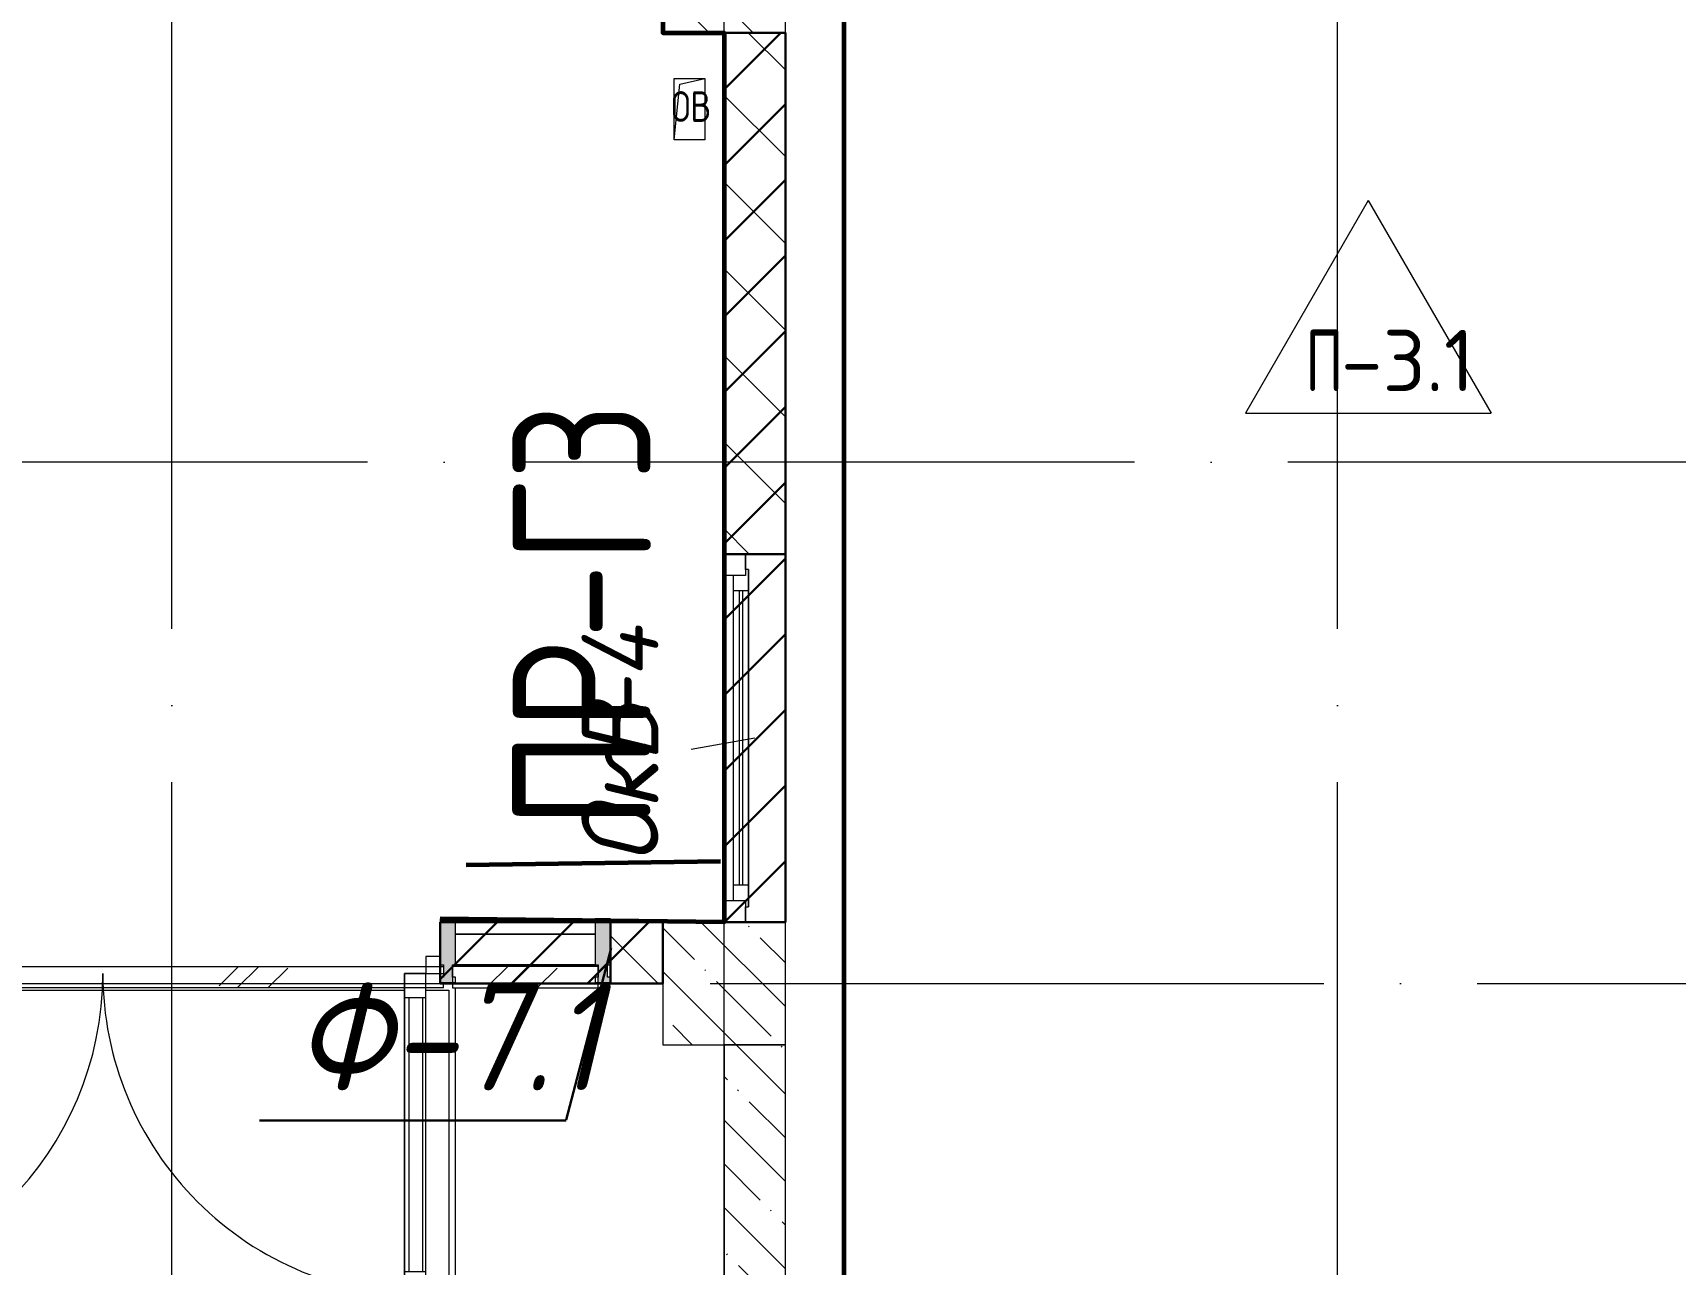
# Model space of a CAD drawing. Header units: millimetres. Extents: x -592259 to 288321, y -552984 to 293768.
# Drawn here: x 142535 to 147888, y 15009 to 19025 of the extents above; entities that cross this region are included whole.
import ezdxf

# ---------------------------------------------------------------- set-up
doc = ezdxf.new("R2010")
doc.units = ezdxf.units.MM
doc.linetypes.add('ADSK_Линия сетки', pattern=[2500, 2000, -250, 0, -250])
for name, color, linetype, lineweight in [('0.1) Блок 3.1 вып', 6, 'Continuous', 30), ('2)Фархверки', 40, 'Continuous', 30), ('2.3.1)Фарх 3.1 вып', 160, 'Continuous', 30), ('3.3.1) Перемычки 3.1 вып.', 5, 'Continuous', 30), ('4.1) Штук. 3.1 вып', 6, 'Continuous', 60), ('4.2) Штук 4 вып', 6, 'Continuous', 60), ('A-DETL-GENF-OTLN', 250, 'Continuous', 5), ('A-DOOR-____-OTLN', 250, 'Continuous', 5), ('A-FLOR-____-IDEN', 250, 'Continuous', 9), ('A-FLOR-____-OTLN', 250, 'Continuous', 9), ('A-GENM-____-OTLN', 250, 'Continuous', 9), ('A-GLAZ-____-IDEN', 250, 'Continuous', 9), ('A-GLAZ-____-MCUT', 250, 'Continuous', 9), ('A-GLAZ-____-OTLN', 250, 'Continuous', 5), ('A-GLAZ-CURT-MCUT', 250, 'Continuous', 9), ('A-GLAZ-CURT-OTLN', 250, 'Continuous', 5), ('A-GLAZ-CWMG-MCUT', 250, 'Continuous', 9), ('A-GLAZ-CWMG-OTLN', 250, 'Continuous', 5), ('A-WALL-____-MCUT', 250, 'Continuous', 13), ('A-WALL-____-PATT', 250, 'Continuous', 13), ('I-WALL-____-OTLN', 250, 'Continuous', 9), ('S-COLS-____-MCUT', 250, 'Continuous', 25), ('S-COLS-____-OTLN', 250, 'Continuous', 9), ('S-GRID-____-OTLN', 250, 'Continuous', 9)]:
    doc.layers.add(name, color=color, linetype=linetype, lineweight=lineweight)
doc.styles.add('ISOCPEUR', font='isocpeur.ttf', dxfattribs={"width": 0.8, "height": 100})
doc.styles.add('ISOCPEUR_2', font='isocpeur.ttf', dxfattribs={"height": 160})
doc.styles.add('ISOCPEUR_I', font='isocpeui.ttf', dxfattribs={"width": 0.9, "height": 12.5})
doc.styles.add('ISOCPEUR_I_1', font='ГОСТ тип А.ttf', dxfattribs={"height": 2500})
pattern_1 = [(135, (12287.91, -0.0006), (-141.42136, -141.42136), [])]
pattern_2 = [(135, (12287.91, -0.0006), (-142.5612, -142.5612), []), (135, (12430.48, -0.0006), (-142.5612, -142.5612), [252.016, -50.403, 3.353, -47.05])]

# ---------------------------------------------------------------- blocks, each defined once
blk = doc.blocks.new('Окно_СКБ_1Ст - Ок-4_Окно_Помещение охраны_Тамбур-41156042-АР1_Маркировочный план 1 этажа С2и3')
at = {"layer": 'A-GLAZ-____-MCUT'}
for p, q in [((-600, 30), (-600, 100)), ((-600, 100), (-530, 100)), ((-530, 100), (-530, 30)), ((530, 70), (-530, 70)), ((-530, 70), (-530, 30)), ((-480, 20), (-480, 70)), ((480, 20), (480, 70)), ((530, 30), (530, 100)), ((530, 100), (600, 100)), ((530, 30), (530, 70)), ((600, 100), (600, 30)), ((-530, 30), (-600, 30)), ((-530, 30), (-550, 30)), ((-550, 30), (-550, 20)), ((-550, 20), (550, 20)), ((550, 20), (-550, 20)), ((600, 30), (530, 30)), ((550, 30), (530, 30)), ((550, 20), (550, 30))]:
    blk.add_line(p, q, dxfattribs=at)
at = {"layer": 'A-GLAZ-____-MCUT', "lineweight": 5}
for p, q in [((-480, 50), (480, 50)), ((480, 40), (-480, 40))]:
    blk.add_line(p, q, dxfattribs=at)
at = {"layer": 'A-GLAZ-____-OTLN'}
for p, q in [((600, 100), (-600, 100)), ((-600, 30), (-550, 30)), ((550, 30), (600, 30))]:
    blk.add_line(p, q, dxfattribs=at)
blk = doc.blocks.new('Прямоугольный импост - Импост структурный с накладкой - 160мм-37173922-АР1_Маркировочный план 1 этажа С2и3')
at = {"layer": 'A-GLAZ-CWMG-OTLN'}
for p, q in [((131625, 16085), (132080, 16085)), ((131625, 15980), (131625, 15985)), ((131625, 15985), (132080, 15985))]:
    blk.add_line(p, q, dxfattribs=at)
blk = doc.blocks.new('Прямоугольный импост - Импост структурный с накладкой - 190мм-37087426-АР1_Маркировочный план 1 этажа С2и3')
at = {"layer": 'A-GLAZ-CWMG-OTLN'}
blk.add_hatch(color=50, dxfattribs=at).paths.add_polyline_path([(0, -17), (0, 0), (-10, 0), (-10, 40), (0, 40), (0, 190), (-50, 190), (-50, 40), (-40, 40), (-40, -17), (-10, -17)])
at = {"layer": 'A-GLAZ-CWMG-MCUT', "lineweight": 5}
for p, q in [((0, 190), (-50, 190)), ((-50, 190), (-50, 40)), ((0, 40), (0, 190)), ((-50, 40), (-40, 40)), ((-40, 0), (-50, 0)), ((-50, 0), (-50, -17)), ((-40, 40), (-40, 0)), ((-10, 0), (-10, 40)), ((-10, 40), (0, 40)), ((0, 0), (-10, 0)), ((0, -17), (0, 0)), ((-50, -17), (0, -17))]:
    blk.add_line(p, q, dxfattribs=at)
blk = doc.blocks.new('BSC_Колонна _Прямоугольная - 400x400-V67-АР1_Маркировочный план 1 этажа С2и3')
at = {"layer": 'S-COLS-____-OTLN', "lineweight": 5}
h = blk.add_hatch(dxfattribs=at)
h.set_pattern_fill('FP_103', color=256, style=0, pattern_type=2)
h.set_pattern_definition([(135, (-132499.98, -19225), (-142.56192, -142.56192), []), (135, (-132357.42, -19225), (-142.56192, -142.56192), [252.016, -50.403, 3.353, -47.05])])
h.paths.add_polyline_path([(35.5, -200), (200, -200), (200, 200), (-200, 200), (-200, -200), (0, -200)])
at = {"layer": 'S-COLS-____-MCUT', "lineweight": 5}
for p, q in [((200, 200), (-200, 200)), ((-200, 200), (-200, -200)), ((200, -200), (200, 200)), ((-200, -200), (200, -200))]:
    blk.add_line(p, q, dxfattribs=at)
blk = doc.blocks.new('_Wn_-As_OpeningMEP_floor__Rectangular - _Wn_-As_OpeningMEP_floor__Rectangular-34851889-АР1_Маркировочный план 1 этажа С2и3')
at = {"layer": 'A-DETL-GENF-OTLN', "lineweight": 5}
for p, q in [((-50, -50), (-32.3, 132.3)), ((-32.3, 132.3), (50, 150))]:
    blk.add_line(p, q, dxfattribs=at)
blk = doc.blocks.new('Дверь_Витражная_СКБ_2Ст - ДВН_ДАО_Главный вход-37174373-АР1_Маркировочный план 1 этажа С2и3')
at = {"layer": 'A-DETL-GENF-OTLN', "lineweight": 5}
for p, q in [((-1053, 1040.5), (-983, 1040.5)), ((-1053, 1040.5), (-1053, -12.5)), ((-983, 1040.5), (-1053, 1040.5)), ((-1053, 1040.5), (-1053, -12.5)), ((-983, 1040.5), (-983, -12.5)), ((-983, -12.5), (-983, 1040.5)), ((1053, 1040.5), (983, 1040.5)), ((983, 1040.5), (983, -12.5)), ((1053, 1040.5), (983, 1040.5)), ((983, 1040.5), (983, -12.5)), ((1053, 1040.5), (1053, -12.5)), ((1053, -12.5), (1053, 1040.5)), ((-1053, 960.5), (-983, 960.5)), ((-1043, 960.5), (-1043, 67.5)), ((-999, 960.5), (-999, 67.5)), ((1053, 960.5), (983, 960.5)), ((999, 960.5), (999, 67.5)), ((1043, 960.5), (1043, 67.5)), ((-1053, 67.5), (-983, 67.5)), ((1053, 67.5), (983, 67.5)), ((-1053, -12.5), (-1110, -12.5)), ((-1053, -12.5), (-1110, -12.5)), ((-983, -12.5), (-1053, -12.5)), ((-1053, -12.5), (-983, -12.5)), ((-1053, -67.5), (-1053, -12.5)), ((-1053, -67.5), (-1053, -12.5)), ((983, -12.5), (1053, -12.5)), ((983, -12.5), (1053, -12.5)), ((1053, -67.5), (1053, -12.5)), ((1053, -12.5), (1110, -12.5)), ((1053, -12.5), (1053, -67.5)), ((1110, -12.5), (1053, -12.5)), ((-1100, -67.5), (-1053, -67.5)), ((-1100, -67.5), (-1053, -67.5)), ((1100, -67.5), (1053, -67.5)), ((1053, -67.5), (1100, -67.5))]:
    blk.add_line(p, q, dxfattribs=at)
at = {"layer": 'A-DOOR-____-OTLN'}
for p, q in [((-1053, 1040.5), (-1053, -12.5)), ((1053, 1040.5), (1053, -12.5))]:
    blk.add_line(p, q, dxfattribs=at)
for centre, start, end in [((-1053, -12.5), 360, 90), ((1053, -12.5), 90, 180)]:
    blk.add_arc(centre, 1053, start, end, dxfattribs=at)
blk = doc.blocks.new('Прямоугольный импост - Импост структурный с накладкой - 190мм-37087417-АР1_Маркировочный план 1 этажа С2и3')
at = {"layer": 'A-GLAZ-CWMG-OTLN'}
blk.add_hatch(color=50, dxfattribs=at).paths.add_polyline_path([(-15, -17), (-15, 40), (-25, 40), (-25, 190), (25, 190), (25, 40), (15, 40), (15, 0), (25, 0), (25, -17), (-11.2, -17)])
at = {"layer": 'A-GLAZ-CWMG-MCUT', "lineweight": 5}
for p, q in [((-25, 40), (-25, 190)), ((-25, 190), (25, 190)), ((25, 190), (25, 40)), ((-15, 40), (-25, 40)), ((-25, -17), (-25, 0)), ((-25, 0), (-15, 0)), ((-15, 0), (-15, 40)), ((15, 40), (15, 0)), ((25, 40), (15, 40)), ((15, 0), (25, 0)), ((25, 0), (25, -17)), ((25, -17), (-25, -17))]:
    blk.add_line(p, q, dxfattribs=at)
blk = doc.blocks.new('Прямоугольный импост - Импост структурный с накладкой - 160мм-37173923-АР1_Маркировочный план 1 этажа С2и3')
at = {"layer": 'A-GLAZ-CWMG-OTLN'}
for p, q in [((132080, 16085), (131625, 16085)), ((131625, 15980), (131625, 15985)), ((132080, 15985), (131625, 15985)), ((132080, 15985), (132080, 15980))]:
    blk.add_line(p, q, dxfattribs=at)
blk = doc.blocks.new('Системная панель - Стекло - 70мм-37174494-АР1_Маркировочный план 1 этажа С2и3')
at = {"layer": 'A-GLAZ-CURT-OTLN'}
h = blk.add_hatch(dxfattribs=at)
h.set_pattern_fill('FP_153', color=256, style=0, pattern_type=2)
h.set_pattern_definition([(225, (130567.5, 15845), (282.8427, -282.8427), [200, -600]), (225, (130767.5, 15945), (282.8427, -282.8427), [600, -200]), (225, (130367.5, 16045), (282.8427, -282.8427), [200, -600])])
h.paths.add_polyline_path([(-607.9, 35), (-1117.5, 35), (-1117.5, 17), (-1107.5, 17), (-1107.5, 0), (-1117.5, 0), (-1117.5, -35), (1102.5, -35), (1102.5, 0), (1092.5, 0), (1092.5, 17), (1117.5, 17), (1117.5, 35), (75.6, 35)])
for p, q in [((-1117.5, 35), (1117.5, 35)), ((-1117.5, 35), (-1117.5, 17)), ((1117.5, 35), (1117.5, 17)), ((1102.5, -35), (-1117.5, -35))]:
    blk.add_line(p, q, dxfattribs=at)
blk = doc.blocks.new('Системная панель - Стекло - 70мм-37174005-АР1_Маркировочный план 1 этажа С2и3')
at = {"layer": 'A-GLAZ-CURT-OTLN'}
h = blk.add_hatch(dxfattribs=at)
h.set_pattern_fill('FP_155', color=256, style=0, pattern_type=2)
h.set_pattern_definition([(225, (131952.5, 15845), (282.8427, -282.8427), [200, -600]), (225, (132152.5, 15945), (282.8427, -282.8427), [600, -200]), (225, (131752.5, 16045), (282.8427, -282.8427), [200, -600])])
h.paths.add_polyline_path([(176.9, 35), (-237.5, 35), (-237.5, -35), (237.5, -35), (237.5, 35), (227.5, 35)])
at = {"layer": 'A-GLAZ-CURT-MCUT', "lineweight": 5}
for p, q in [((237.5, 35), (-237.5, 35)), ((-237.5, 35), (-237.5, -35)), ((237.5, -35), (237.5, 35)), ((-237.5, -35), (237.5, -35))]:
    blk.add_line(p, q, dxfattribs=at)
blk = doc.blocks.new('ASML_АР_Решетка вентиляционная встроенная - ГР-4_3380х5300-42053081-АР1_Маркировочный план 1 этажа С2и3')
at = {"layer": 'A-GENM-____-OTLN', "lineweight": 5}
for p, q in [((-2650, 1690), (-2650, -1675)), ((-2628, 1668), (2628, 1668)), ((-2628, -1668), (-2628, 1668)), ((-400, 1690), (-2600, 1690)), ((2600, 1690), (400, 1690)), ((2628, 1668), (2628, -1668)), ((2650, -1690), (2650, 1690)), ((-2640, -1690), (-2610, -1690)), ((-2553, -1668), (-2628, -1668)), ((-517, -1668), (-2483, -1668)), ((447, -1668), (-447, -1668)), ((-375, -1690), (-360, -1690)), ((360, -1690), (375, -1690)), ((2483, -1668), (517, -1668)), ((2628, -1668), (2553, -1668)), ((2625, -1690), (2650, -1690))]:
    blk.add_line(p, q, dxfattribs=at)
blk = doc.blocks.new('AAR_СКБ_Марка_Перекрытия - Марка пола-17325028-АР1_Маркировочный план 1 этажа С2и3')
at = {"layer": 'A-FLOR-____-IDEN'}
for p, q in [((0, 6.932), (-4.002, 0)), ((0, 6.932), (4.002, 0)), ((-4.002, 0), (4.002, 0))]:
    blk.add_line(p, q, dxfattribs=at)

msp = doc.modelspace()

# ---------------------------------------------------------------- hatches: boundary and pattern name
at = {"layer": '0.1) Блок 3.1 вып'}
h = msp.add_hatch(dxfattribs=at)
h.set_pattern_fill('ANSI31', color=6, scale=55)
h.paths.add_polyline_path([(144987.8919, 17324.9994), (144787.9138, 17324.9994), (144787.9138, 16124.9994), (144987.8919, 16124.9994)], flags=0)
h.paths.add_polyline_path([(144787.8919, 19024.9994), (144987.8919, 19024.9994), (144987.8919, 16124.9994), (144787.8919, 16124.9994)])
h = msp.add_hatch(dxfattribs=at)
h.set_pattern_fill('ANSI31', color=6, scale=55)
h.paths.add_polyline_path([(143862.9138, 16124.9994), (144417.8919, 16124.9994), (144417.8919, 15924.9994), (143862.9138, 15924.9994)])
h = msp.add_hatch(dxfattribs=at)
h.set_pattern_fill('ANSI31', color=6, scale=55)
h.paths.add_polyline_path([(143862.9138, 16124.9994), (144587.8919, 16124.9994), (144587.8919, 15925), (143862.9138, 15925)])
at = {"layer": 'A-WALL-____-PATT', "lineweight": 15, "true_color": 0x000000}
h = msp.add_hatch(dxfattribs=at)
h.set_pattern_fill('FP_2', color=18, style=0, pattern_type=2)
h.set_pattern_definition(pattern_1)
h.paths.add_polyline_path([(144787.8919, 17324.9994), (144987.8919, 17324.9994), (144987.8919, 19024.9994), (144787.8919, 19024.9994), (144787.8919, 17589.3886)])
h = msp.add_hatch(dxfattribs=at)
h.set_pattern_fill('FP_2', color=18, style=0, pattern_type=2)
h.set_pattern_definition(pattern_1)
h.paths.add_polyline_path([(144417.8919, 15924.9994), (144587.8919, 15925), (144587.8919, 16124.9994), (144417.8919, 16124.9994), (144417.8919, 15984.9994)])
h = msp.add_hatch(dxfattribs=at)
h.set_pattern_fill('FP_1', color=18, style=0, pattern_type=2)
h.set_pattern_definition(pattern_2)
h.paths.add_polyline_path([(144987.8919, 12545), (144987.912, 12545.0063), (144987.8919, 13224.9994), (144787.9138, 13224.9994), (144787.9138, 12545)])
h.paths.add_polyline_path([(144787.9138, 14424.9994), (144987.9138, 14424.9994), (144987.8919, 15724.9996), (144787.9138, 15724.9996), (144787.9138, 15635.9817)])
at = {"layer": 'S-COLS-____-OTLN', "lineweight": 5, "true_color": 0x000000}
h = msp.add_hatch(dxfattribs=at)
h.set_pattern_fill('FP_1', color=18, style=0, pattern_type=2)
h.set_pattern_definition(pattern_2)
h.paths.add_polyline_path([(144625.7143, 15724.9994), (144987.8919, 15725), (144987.8919, 16124.9994), (144587.8919, 16124.9994), (144587.8919, 15724.9994)])

# ---------------------------------------------------------------- linework, layer by layer
at = {"layer": '0.1) Блок 3.1 вып'}
for points in [[(144787.8919, 19024.9994), (144987.8919, 19024.9994), (144987.8919, 16124.9994), (144787.8919, 16124.9994)], [(144987.8919, 17324.9994), (144787.9138, 17324.9994), (144787.9138, 16124.9994), (144987.8919, 16124.9994)], [(143862.9138, 16124.9994), (144587.8919, 16124.9994), (144587.8919, 15925), (143862.9138, 15925)], [(143862.9138, 16124.9994), (144417.8919, 16124.9994), (144417.8919, 15924.9994), (143862.9138, 15924.9994)]]:
    msp.add_lwpolyline(points, close=True, dxfattribs=at)
at = {"layer": '2.3.1)Фарх 3.1 вып'}
for p, q in [((144419.6229, 16039.8388), (144273.0583, 15480.0704)), ((143273.0583, 15477.4265), (144273.0583, 15477.4265))]:
    msp.add_line(p, q, dxfattribs=at)
at = {"layer": '4.1) Штук. 3.1 вып'}
msp.add_lwpolyline([(131137.8919, 28124.9994), (148787.9138, 28124.9994), (148787.9138, 23025), (144587.9138, 23025), (144587.9138, 22424.9994), (144787.9138, 22424.9994), (144787.9138, 19424.9994), (144587.8919, 19424.9994), (144587.8919, 19024.9994), (144787.8919, 19024.9994), (144787.8919, 16124.9994), (143862.9138, 16134.9994)], dxfattribs=at)
at = {"layer": '4.1) Штук. 3.1 вып', "color": 30, "true_color": 0xf26722}
msp.add_lwpolyline([(143947.0381, 16312.0017), (144776.7535, 16323.557)], dxfattribs=at)
at = {"layer": '4.2) Штук 4 вып'}
msp.add_line((145179.1033, 12766.8947), (145179.1033, 19709.498), dxfattribs=at)
at = {"layer": 'A-FLOR-____-OTLN', "color": 18, "lineweight": 5, "true_color": 0x000000}
for p, q in [((144625.7143, 18675.6311), (144625.7143, 18875.6311)), ((144625.7143, 18875.6311), (144725.7143, 18875.6311)), ((144725.7143, 18875.6311), (144725.7143, 18675.6311)), ((144725.7143, 18675.6311), (144625.7143, 18675.6311)), ((144377.8919, 15925), (144417.8919, 15925))]:
    msp.add_line(p, q, dxfattribs=at)
at = {"layer": 'A-GLAZ-____-IDEN', "color": 18, "lineweight": 15, "true_color": 0x000000}
msp.add_line((144887.8919, 16724.9994), (144680.2114, 16687.7988), dxfattribs=at)
at = {"layer": 'A-WALL-____-MCUT', "color": 18, "lineweight": 15, "true_color": 0x000000}
for p, q in [((144787.8919, 19024.9994), (144787.8919, 17324.9994)), ((144987.8919, 17324.9994), (144987.8919, 19024.9994)), ((144787.8919, 17324.9994), (144987.8919, 17324.9994)), ((144587.8919, 16124.9994), (144417.8919, 16124.9994)), ((144417.8919, 16124.9994), (144417.8919, 15924.9994)), ((144587.8919, 15924.9994), (144587.8919, 16124.9994)), ((144417.8919, 15924.9994), (144587.8919, 15924.9994)), ((144787.9138, 15724.9996), (144787.9138, 14424.9994)), ((144987.9138, 15724.9996), (144787.9138, 15724.9996)), ((144987.9138, 14424.9994), (144987.9138, 15724.9996))]:
    msp.add_line(p, q, dxfattribs=at)
at = {"layer": 'I-WALL-____-OTLN', "color": 18, "lineweight": 15, "true_color": 0x000000}
for p, q in [((144787.8919, 16124.9994), (144787.8919, 17324.9994)), ((144987.8919, 17324.9994), (144987.8919, 16124.9994))]:
    msp.add_line(p, q, dxfattribs=at)
at = {"layer": 'S-COLS-____-MCUT', "color": 18, "lineweight": 5, "true_color": 0x000000}
for p, q in [((144987.8919, 16124.9994), (144587.8919, 16124.9994)), ((144987.8919, 15724.9994), (144987.8919, 16124.9994)), ((144587.8919, 15924.9994), (144587.8919, 15724.9994)), ((144587.8919, 15724.9994), (144787.9138, 15724.9994))]:
    msp.add_line(p, q, dxfattribs=at)
at = {"layer": 'S-COLS-____-OTLN', "color": 18, "lineweight": 5, "true_color": 0x000000}
for p, q in [((144587.8919, 16124.9994), (144587.8919, 15924.9994)), ((144787.9138, 15724.9994), (144987.8919, 15724.9994))]:
    msp.add_line(p, q, dxfattribs=at)
at = {"layer": 'S-GRID-____-OTLN', "color": 18, "linetype": 'ADSK_Линия сетки', "true_color": 0x000000}
for p, q in [((142987.9138, -2919.5356), (142987.9138, 61063.6538)), ((144787.9138, -2919.5356), (144787.9138, 61063.6538)), ((146787.9138, -2919.5356), (146787.9138, 61063.6538)), ((168626.8279, 17625), (111607.9138, 17625)), ((77240.3519, 15925), (168626.8279, 15925))]:
    msp.add_line(p, q, dxfattribs=at)

# ---------------------------------------------------------------- block references
at = {"layer": 'A-DOOR-____-OTLN', "color": 18, "true_color": 0x000000, "rotation": 180}
msp.add_blockref('Дверь_Витражная_СКБ_2Ст - ДВН_ДАО_Главный вход-37174373-АР1_Маркировочный план 1 этажа С2и3', (142762.9138, 15944.9994), dxfattribs=at)
at = {"layer": 'A-FLOR-____-IDEN', "color": 18, "true_color": 0x000000, "xscale": 99.99999999999993, "yscale": 99.99999999999993, "zscale": 99.99999999999993}
msp.add_blockref('AAR_СКБ_Марка_Перекрытия - Марка пола-17325028-АР1_Маркировочный план 1 этажа С2и3', (146887.9029, 17785), dxfattribs=at)
at = {"layer": 'A-GENM-____-OTLN', "color": 18, "lineweight": 5, "true_color": 0x000000, "rotation": 180}
msp.add_blockref('ASML_АР_Решетка вентиляционная встроенная - ГР-4_3380х5300-42053081-АР1_Маркировочный план 1 этажа С2и3', (141262.9138, 14235), dxfattribs=at)
at = {"layer": 'A-GLAZ-____-OTLN', "color": 18, "true_color": 0x000000}
msp.add_blockref('_Wn_-As_OpeningMEP_floor__Rectangular - _Wn_-As_OpeningMEP_floor__Rectangular-34851889-АР1_Маркировочный план 1 этажа С2и3', (144675.7143, 18725.6311), dxfattribs=at)
at = {"layer": 'A-GLAZ-____-OTLN', "color": 18, "true_color": 0x000000, "rotation": 90}
msp.add_blockref('Окно_СКБ_1Ст - Ок-4_Окно_Помещение охраны_Тамбур-41156042-АР1_Маркировочный план 1 этажа С2и3', (144887.8919, 16724.9994), dxfattribs=at)
at = {"layer": 'A-GLAZ-CURT-OTLN', "color": 18, "true_color": 0x000000, "rotation": 180}
for name, p in [('Системная панель - Стекло - 70мм-37174494-АР1_Маркировочный план 1 этажа С2и3', (142755.4138, 15944.9994)), ('Системная панель - Стекло - 70мм-37174005-АР1_Маркировочный план 1 этажа С2и3', (144140.4029, 15944.9994))]:
    msp.add_blockref(name, p, dxfattribs=at)
at = {"layer": 'A-GLAZ-CWMG-OTLN', "color": 18, "true_color": 0x000000, "extrusion": (0, 0, -1)}
msp.add_blockref('Прямоугольный импост - Импост структурный с накладкой - 190мм-37087417-АР1_Маркировочный план 1 этажа С2и3', (-143887.9138, 15944.9994), dxfattribs=at)
at = {"layer": 'A-GLAZ-CWMG-OTLN', "color": 18, "true_color": 0x000000}
for name, p in [('Прямоугольный импост - Импост структурный с накладкой - 190мм-37087426-АР1_Маркировочный план 1 этажа С2и3', (144417.8919, 15944.9994)), ('Прямоугольный импост - Импост структурный с накладкой - 160мм-37173922-АР1_Маркировочный план 1 этажа С2и3', (12287.9138, -0.0006)), ('Прямоугольный импост - Импост структурный с накладкой - 160мм-37173923-АР1_Маркировочный план 1 этажа С2и3', (12287.9138, -0.0006))]:
    msp.add_blockref(name, p, dxfattribs=at)
at = {"layer": 'S-COLS-____-OTLN', "color": 18, "lineweight": 5, "true_color": 0x000000}
msp.add_blockref('BSC_Колонна _Прямоугольная - 400x400-V67-АР1_Маркировочный план 1 этажа С2и3', (144787.8919, 19224.9994), dxfattribs=at)

# ---------------------------------------------------------------- texts
at = {"layer": '2)Фархверки', "insert": (144615.7353, 18834.5866), "char_height": 100, "width": 160.3375, "attachment_point": 1, "style": 'ISOCPEUR'}
msp.add_mtext('ОВ', dxfattribs=at)
at = {"layer": '2.3.1)Фарх 3.1 вып', "insert": (143386.3042, 15926.2074), "char_height": 350, "width": 705.485, "attachment_point": 1, "style": 'ISOCPEUR_I'}
msp.add_mtext('Ф-7.1', dxfattribs=at)
at = {"layer": '3.3.1) Перемычки 3.1 вып.', "insert": (144099.2002, 16428.7623), "char_height": 450, "width": 141.097, "attachment_point": 1, "rotation": 90, "style": 'ISOCPEUR_I_1'}
msp.add_mtext('ПР-Г3', dxfattribs=at)
at = {"layer": 'A-FLOR-____-IDEN', "color": 18, "true_color": 0x000000, "char_height": 200, "attachment_point": 1, "style": 'ISOCPEUR_2'}
for s, insert, width in [('\\fISOCPEUR|b0|i0|c204|p34|;\\W.7;П', (146682.668, 18056.3858), 140.295312), ('-3.1', (146798.4232, 18056.3858), 381.60325)]:
    msp.add_mtext(s, dxfattribs=dict(at, insert=insert, width=width))
at = {"layer": 'A-GLAZ-____-IDEN', "color": 18, "lineweight": 15, "true_color": 0x000000, "char_height": 250, "attachment_point": 1, "rotation": 90, "style": 'ISOCPEUR_I'}
for s, insert, width in [('-4', (144323.8573, 16762.2832), 354.746719), ('ОкВ', (144323.8573, 16315.7988), 541.139062)]:
    msp.add_mtext(s, dxfattribs=dict(at, insert=insert, width=width))

doc.saveas('drawing.dxf')
